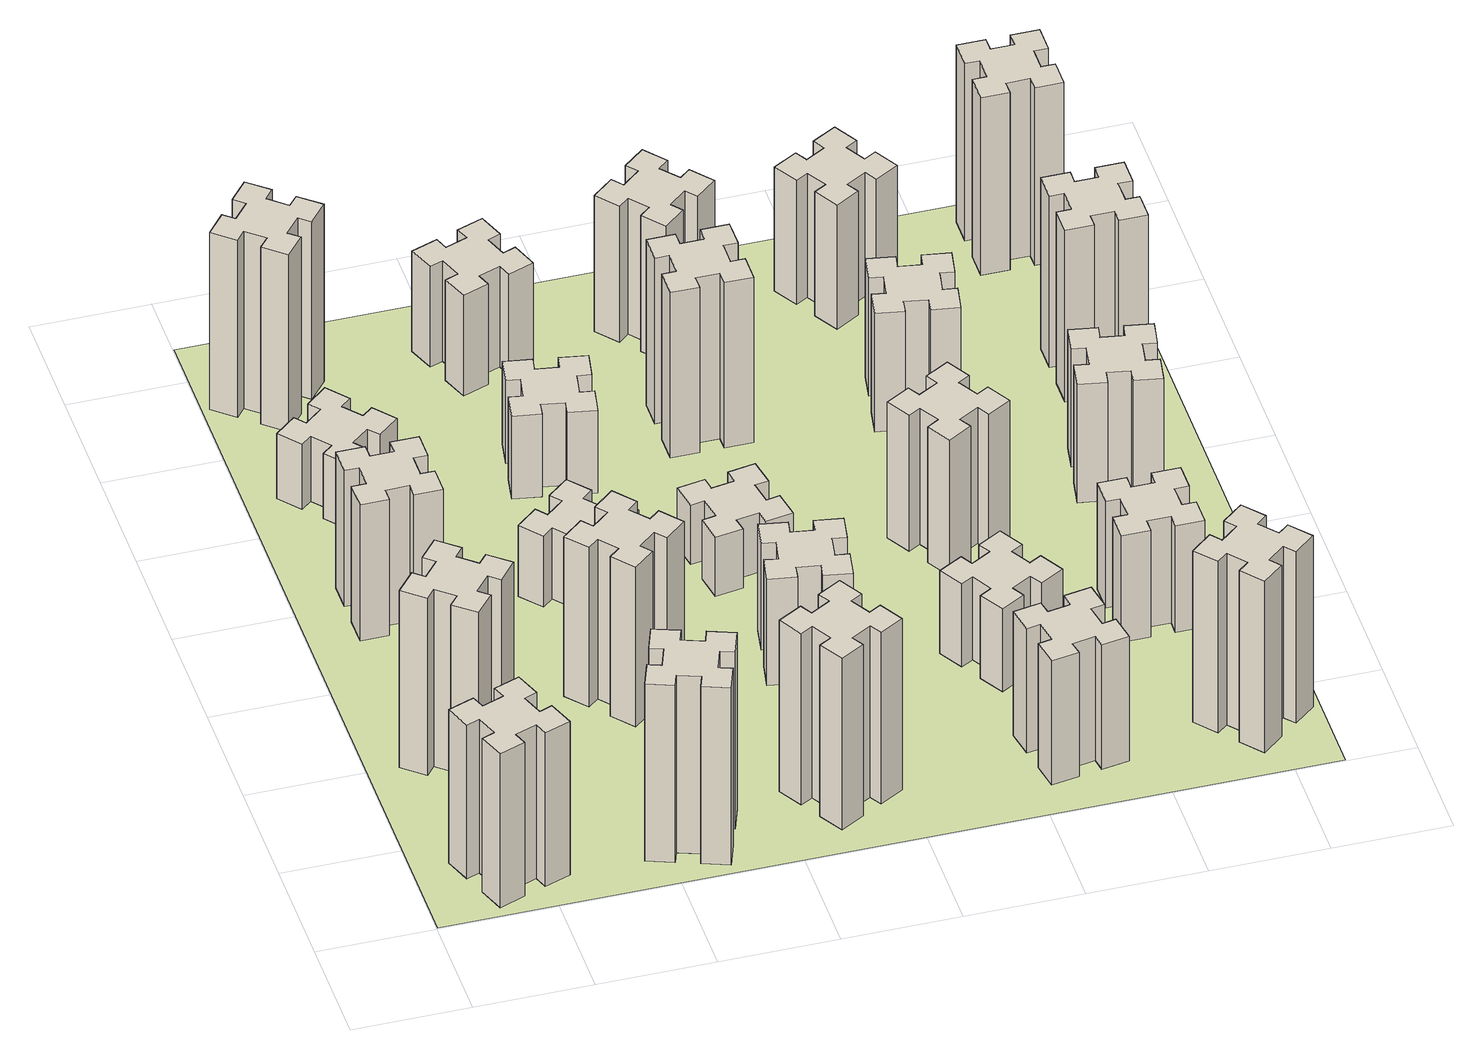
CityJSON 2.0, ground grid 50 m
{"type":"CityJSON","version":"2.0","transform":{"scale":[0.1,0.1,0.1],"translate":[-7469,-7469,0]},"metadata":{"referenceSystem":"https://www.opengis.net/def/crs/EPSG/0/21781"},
"CityObjects":{
"building1":{"type":"Building","attributes":{"class":"1000","function":"1000","usage":"1000","yearOfConstruction":2016,"roofType":"1000","measuredHeight":78,"storeysAboveGround":30,"storeysBelowGround":0},"geometry":[{"type":"Solid","lod":"1","boundaries":[[[[0,1,2,3,4,5,6,7,8,9,10,11,12,13,14,15,16,17,18,19]],[[17,16,20,21]],[[16,15,22,20]],[[15,14,23,22]],[[14,13,24,23]],[[13,12,25,24]],[[12,11,26,25]],[[11,10,27,26]],[[10,9,28,27]],[[9,8,29,28]],[[8,7,30,29]],[[7,6,31,30]],[[6,5,32,31]],[[5,4,33,32]],[[4,3,34,33]],[[3,2,35,34]],[[2,1,36,35]],[[1,0,37,36]],[[0,19,38,37]],[[19,18,39,38]],[[18,17,21,39]],[[24,25,26,27,28,29,30,31,32,33,34,35,36,37,38,39,21,20,22,23]]]]}]},
"building2":{"type":"Building","attributes":{"class":"1000","function":"1000","usage":"1000","yearOfConstruction":2016,"roofType":"1000","measuredHeight":90,"storeysAboveGround":30,"storeysBelowGround":0},"geometry":[{"type":"Solid","lod":"1","boundaries":[[[[40,41,42,43,44,45,46,47,48,49,50,51,52,53,54,55,56,57,58,59]],[[57,56,60,61]],[[56,55,62,60]],[[55,54,63,62]],[[54,53,64,63]],[[53,52,65,64]],[[52,51,66,65]],[[51,50,67,66]],[[50,49,68,67]],[[49,48,69,68]],[[48,47,70,69]],[[47,46,71,70]],[[46,45,72,71]],[[45,44,73,72]],[[44,43,74,73]],[[43,42,75,74]],[[42,41,76,75]],[[41,40,77,76]],[[40,59,78,77]],[[59,58,79,78]],[[58,57,61,79]],[[64,65,66,67,68,69,70,71,72,73,74,75,76,77,78,79,61,60,62,63]]]]}]},
"building3":{"type":"Building","attributes":{"class":"1000","function":"1000","usage":"1000","yearOfConstruction":2016,"roofType":"1000","measuredHeight":69,"storeysAboveGround":30,"storeysBelowGround":0},"geometry":[{"type":"Solid","lod":"1","boundaries":[[[[80,81,82,83,84,85,86,87,88,89,90,91,92,93,94,95,96,97,98,99]],[[97,96,100,101]],[[96,95,102,100]],[[95,94,103,102]],[[94,93,104,103]],[[93,92,105,104]],[[92,91,106,105]],[[91,90,107,106]],[[90,89,108,107]],[[89,88,109,108]],[[88,87,110,109]],[[87,86,111,110]],[[86,85,112,111]],[[85,84,113,112]],[[84,83,114,113]],[[83,82,115,114]],[[82,81,116,115]],[[81,80,117,116]],[[80,99,118,117]],[[99,98,119,118]],[[98,97,101,119]],[[104,105,106,107,108,109,110,111,112,113,114,115,116,117,118,119,101,100,102,103]]]]}]},
"building4":{"type":"Building","attributes":{"class":"1000","function":"1000","usage":"1000","yearOfConstruction":2016,"roofType":"1000","measuredHeight":33,"storeysAboveGround":30,"storeysBelowGround":0},"geometry":[{"type":"Solid","lod":"1","boundaries":[[[[120,121,122,123,124,125,126,127,128,129,130,131,132,133,134,135,136,137,138,139]],[[137,136,140,141]],[[136,135,142,140]],[[135,134,143,142]],[[134,133,144,143]],[[133,132,145,144]],[[132,131,146,145]],[[131,130,147,146]],[[130,129,148,147]],[[129,128,149,148]],[[128,127,150,149]],[[127,126,151,150]],[[126,125,152,151]],[[125,124,153,152]],[[124,123,154,153]],[[123,122,155,154]],[[122,121,156,155]],[[121,120,157,156]],[[120,139,158,157]],[[139,138,159,158]],[[138,137,141,159]],[[144,145,146,147,148,149,150,151,152,153,154,155,156,157,158,159,141,140,142,143]]]]}]},
"building5":{"type":"Building","attributes":{"class":"1000","function":"1000","usage":"1000","yearOfConstruction":2016,"roofType":"1000","measuredHeight":90,"storeysAboveGround":30,"storeysBelowGround":0},"geometry":[{"type":"Solid","lod":"1","boundaries":[[[[160,161,162,163,164,165,166,167,168,169,170,171,172,173,174,175,176,177,178,179]],[[177,176,180,181]],[[176,175,182,180]],[[175,174,183,182]],[[174,173,184,183]],[[173,172,185,184]],[[172,171,186,185]],[[171,170,187,186]],[[170,169,188,187]],[[169,168,189,188]],[[168,167,190,189]],[[167,166,191,190]],[[166,165,192,191]],[[165,164,193,192]],[[164,163,194,193]],[[163,162,195,194]],[[162,161,196,195]],[[161,160,197,196]],[[160,179,198,197]],[[179,178,199,198]],[[178,177,181,199]],[[184,185,186,187,188,189,190,191,192,193,194,195,196,197,198,199,181,180,182,183]]]]}]},
"building6":{"type":"Building","attributes":{"class":"1000","function":"1000","usage":"1000","yearOfConstruction":2016,"roofType":"1000","measuredHeight":90,"storeysAboveGround":30,"storeysBelowGround":0},"geometry":[{"type":"Solid","lod":"1","boundaries":[[[[200,201,202,203,204,205,206,207,208,209,210,211,212,213,214,215,216,217,218,219]],[[217,216,220,221]],[[216,215,222,220]],[[215,214,223,222]],[[214,213,224,223]],[[213,212,225,224]],[[212,211,226,225]],[[211,210,227,226]],[[210,209,228,227]],[[209,208,229,228]],[[208,207,230,229]],[[207,206,231,230]],[[206,205,232,231]],[[205,204,233,232]],[[204,203,234,233]],[[203,202,235,234]],[[202,201,236,235]],[[201,200,237,236]],[[200,219,238,237]],[[219,218,239,238]],[[218,217,221,239]],[[224,225,226,227,228,229,230,231,232,233,234,235,236,237,238,239,221,220,222,223]]]]}]},
"building7":{"type":"Building","attributes":{"class":"1000","function":"1000","usage":"1000","yearOfConstruction":2016,"roofType":"1000","measuredHeight":81,"storeysAboveGround":30,"storeysBelowGround":0},"geometry":[{"type":"Solid","lod":"1","boundaries":[[[[240,241,242,243,244,245,246,247,248,249,250,251,252,253,254,255,256,257,258,259]],[[257,256,260,261]],[[256,255,262,260]],[[255,254,263,262]],[[254,253,264,263]],[[253,252,265,264]],[[252,251,266,265]],[[251,250,267,266]],[[250,249,268,267]],[[249,248,269,268]],[[248,247,270,269]],[[247,246,271,270]],[[246,245,272,271]],[[245,244,273,272]],[[244,243,274,273]],[[243,242,275,274]],[[242,241,276,275]],[[241,240,277,276]],[[240,259,278,277]],[[259,258,279,278]],[[258,257,261,279]],[[264,265,266,267,268,269,270,271,272,273,274,275,276,277,278,279,261,260,262,263]]]]}]},
"building8":{"type":"Building","attributes":{"class":"1000","function":"1000","usage":"1000","yearOfConstruction":2016,"roofType":"1000","measuredHeight":36,"storeysAboveGround":30,"storeysBelowGround":0},"geometry":[{"type":"Solid","lod":"1","boundaries":[[[[280,281,282,283,284,285,286,287,288,289,290,291,292,293,294,295,296,297,298,299]],[[297,296,300,301]],[[296,295,302,300]],[[295,294,303,302]],[[294,293,304,303]],[[293,292,305,304]],[[292,291,306,305]],[[291,290,307,306]],[[290,289,308,307]],[[289,288,309,308]],[[288,287,310,309]],[[287,286,311,310]],[[286,285,312,311]],[[285,284,313,312]],[[284,283,314,313]],[[283,282,315,314]],[[282,281,316,315]],[[281,280,317,316]],[[280,299,318,317]],[[299,298,319,318]],[[298,297,301,319]],[[304,305,306,307,308,309,310,311,312,313,314,315,316,317,318,319,301,300,302,303]]]]}]},
"building9":{"type":"Building","attributes":{"class":"1000","function":"1000","usage":"1000","yearOfConstruction":2016,"roofType":"1000","measuredHeight":87,"storeysAboveGround":30,"storeysBelowGround":0},"geometry":[{"type":"Solid","lod":"1","boundaries":[[[[320,321,322,323,324,325,326,327,328,329,330,331,332,333,334,335,336,337,338,339]],[[337,336,340,341]],[[336,335,342,340]],[[335,334,343,342]],[[334,333,344,343]],[[333,332,345,344]],[[332,331,346,345]],[[331,330,347,346]],[[330,329,348,347]],[[329,328,349,348]],[[328,327,350,349]],[[327,326,351,350]],[[326,325,352,351]],[[325,324,353,352]],[[324,323,354,353]],[[323,322,355,354]],[[322,321,356,355]],[[321,320,357,356]],[[320,339,358,357]],[[339,338,359,358]],[[338,337,341,359]],[[344,345,346,347,348,349,350,351,352,353,354,355,356,357,358,359,341,340,342,343]]]]}]},
"building10":{"type":"Building","attributes":{"class":"1000","function":"1000","usage":"1000","yearOfConstruction":2016,"roofType":"1000","measuredHeight":42,"storeysAboveGround":30,"storeysBelowGround":0},"geometry":[{"type":"Solid","lod":"1","boundaries":[[[[360,361,362,363,364,365,366,367,368,369,370,371,372,373,374,375,376,377,378,379]],[[377,376,380,381]],[[376,375,382,380]],[[375,374,383,382]],[[374,373,384,383]],[[373,372,385,384]],[[372,371,386,385]],[[371,370,387,386]],[[370,369,388,387]],[[369,368,389,388]],[[368,367,390,389]],[[367,366,391,390]],[[366,365,392,391]],[[365,364,393,392]],[[364,363,394,393]],[[363,362,395,394]],[[362,361,396,395]],[[361,360,397,396]],[[360,379,398,397]],[[379,378,399,398]],[[378,377,381,399]],[[384,385,386,387,388,389,390,391,392,393,394,395,396,397,398,399,381,380,382,383]]]]}]},
"building11":{"type":"Building","attributes":{"class":"1000","function":"1000","usage":"1000","yearOfConstruction":2016,"roofType":"1000","measuredHeight":51,"storeysAboveGround":30,"storeysBelowGround":0},"geometry":[{"type":"Solid","lod":"1","boundaries":[[[[400,401,402,403,404,405,406,407,408,409,410,411,412,413,414,415,416,417,418,419]],[[417,416,420,421]],[[416,415,422,420]],[[415,414,423,422]],[[414,413,424,423]],[[413,412,425,424]],[[412,411,426,425]],[[411,410,427,426]],[[410,409,428,427]],[[409,408,429,428]],[[408,407,430,429]],[[407,406,431,430]],[[406,405,432,431]],[[405,404,433,432]],[[404,403,434,433]],[[403,402,435,434]],[[402,401,436,435]],[[401,400,437,436]],[[400,419,438,437]],[[419,418,439,438]],[[418,417,421,439]],[[424,425,426,427,428,429,430,431,432,433,434,435,436,437,438,439,421,420,422,423]]]]}]},
"building12":{"type":"Building","attributes":{"class":"1000","function":"1000","usage":"1000","yearOfConstruction":2016,"roofType":"1000","measuredHeight":54,"storeysAboveGround":30,"storeysBelowGround":0},"geometry":[{"type":"Solid","lod":"1","boundaries":[[[[440,441,442,443,444,445,446,447,448,449,450,451,452,453,454,455,456,457,458,459]],[[457,456,460,461]],[[456,455,462,460]],[[455,454,463,462]],[[454,453,464,463]],[[453,452,465,464]],[[452,451,466,465]],[[451,450,467,466]],[[450,449,468,467]],[[449,448,469,468]],[[448,447,470,469]],[[447,446,471,470]],[[446,445,472,471]],[[445,444,473,472]],[[444,443,474,473]],[[443,442,475,474]],[[442,441,476,475]],[[441,440,477,476]],[[440,459,478,477]],[[459,458,479,478]],[[458,457,461,479]],[[464,465,466,467,468,469,470,471,472,473,474,475,476,477,478,479,461,460,462,463]]]]}]},
"building13":{"type":"Building","attributes":{"class":"1000","function":"1000","usage":"1000","yearOfConstruction":2016,"roofType":"1000","measuredHeight":30,"storeysAboveGround":30,"storeysBelowGround":0},"geometry":[{"type":"Solid","lod":"1","boundaries":[[[[480,481,482,483,484,485,486,487,488,489,490,491,492,493,494,495,496,497,498,499]],[[497,496,500,501]],[[496,495,502,500]],[[495,494,503,502]],[[494,493,504,503]],[[493,492,505,504]],[[492,491,506,505]],[[491,490,507,506]],[[490,489,508,507]],[[489,488,509,508]],[[488,487,510,509]],[[487,486,511,510]],[[486,485,512,511]],[[485,484,513,512]],[[484,483,514,513]],[[483,482,515,514]],[[482,481,516,515]],[[481,480,517,516]],[[480,499,518,517]],[[499,498,519,518]],[[498,497,501,519]],[[504,505,506,507,508,509,510,511,512,513,514,515,516,517,518,519,501,500,502,503]]]]}]},
"building14":{"type":"Building","attributes":{"class":"1000","function":"1000","usage":"1000","yearOfConstruction":2016,"roofType":"1000","measuredHeight":84,"storeysAboveGround":30,"storeysBelowGround":0},"geometry":[{"type":"Solid","lod":"1","boundaries":[[[[520,521,522,523,524,525,526,527,528,529,530,531,532,533,534,535,536,537,538,539]],[[537,536,540,541]],[[536,535,542,540]],[[535,534,543,542]],[[534,533,544,543]],[[533,532,545,544]],[[532,531,546,545]],[[531,530,547,546]],[[530,529,548,547]],[[529,528,549,548]],[[528,527,550,549]],[[527,526,551,550]],[[526,525,552,551]],[[525,524,553,552]],[[524,523,554,553]],[[523,522,555,554]],[[522,521,556,555]],[[521,520,557,556]],[[520,539,558,557]],[[539,538,559,558]],[[538,537,541,559]],[[544,545,546,547,548,549,550,551,552,553,554,555,556,557,558,559,541,540,542,543]]]]}]},
"building15":{"type":"Building","attributes":{"class":"1000","function":"1000","usage":"1000","yearOfConstruction":2016,"roofType":"1000","measuredHeight":63,"storeysAboveGround":30,"storeysBelowGround":0},"geometry":[{"type":"Solid","lod":"1","boundaries":[[[[560,561,562,563,564,565,566,567,568,569,570,571,572,573,574,575,576,577,578,579]],[[577,576,580,581]],[[576,575,582,580]],[[575,574,583,582]],[[574,573,584,583]],[[573,572,585,584]],[[572,571,586,585]],[[571,570,587,586]],[[570,569,588,587]],[[569,568,589,588]],[[568,567,590,589]],[[567,566,591,590]],[[566,565,592,591]],[[565,564,593,592]],[[564,563,594,593]],[[563,562,595,594]],[[562,561,596,595]],[[561,560,597,596]],[[560,579,598,597]],[[579,578,599,598]],[[578,577,581,599]],[[584,585,586,587,588,589,590,591,592,593,594,595,596,597,598,599,581,580,582,583]]]]}]},
"building16":{"type":"Building","attributes":{"class":"1000","function":"1000","usage":"1000","yearOfConstruction":2016,"roofType":"1000","measuredHeight":69,"storeysAboveGround":30,"storeysBelowGround":0},"geometry":[{"type":"Solid","lod":"1","boundaries":[[[[600,601,602,603,604,605,606,607,608,609,610,611,612,613,614,615,616,617,618,619]],[[617,616,620,621]],[[616,615,622,620]],[[615,614,623,622]],[[614,613,624,623]],[[613,612,625,624]],[[612,611,626,625]],[[611,610,627,626]],[[610,609,628,627]],[[609,608,629,628]],[[608,607,630,629]],[[607,606,631,630]],[[606,605,632,631]],[[605,604,633,632]],[[604,603,634,633]],[[603,602,635,634]],[[602,601,636,635]],[[601,600,637,636]],[[600,619,638,637]],[[619,618,639,638]],[[618,617,621,639]],[[624,625,626,627,628,629,630,631,632,633,634,635,636,637,638,639,621,620,622,623]]]]}]},
"building17":{"type":"Building","attributes":{"class":"1000","function":"1000","usage":"1000","yearOfConstruction":2016,"roofType":"1000","measuredHeight":42,"storeysAboveGround":30,"storeysBelowGround":0},"geometry":[{"type":"Solid","lod":"1","boundaries":[[[[640,641,642,643,644,645,646,647,648,649,650,651,652,653,654,655,656,657,658,659]],[[657,656,660,661]],[[656,655,662,660]],[[655,654,663,662]],[[654,653,664,663]],[[653,652,665,664]],[[652,651,666,665]],[[651,650,667,666]],[[650,649,668,667]],[[649,648,669,668]],[[648,647,670,669]],[[647,646,671,670]],[[646,645,672,671]],[[645,644,673,672]],[[644,643,674,673]],[[643,642,675,674]],[[642,641,676,675]],[[641,640,677,676]],[[640,659,678,677]],[[659,658,679,678]],[[658,657,661,679]],[[664,665,666,667,668,669,670,671,672,673,674,675,676,677,678,679,661,660,662,663]]]]}]},
"building18":{"type":"Building","attributes":{"class":"1000","function":"1000","usage":"1000","yearOfConstruction":2016,"roofType":"1000","measuredHeight":69,"storeysAboveGround":30,"storeysBelowGround":0},"geometry":[{"type":"Solid","lod":"1","boundaries":[[[[680,681,682,683,684,685,686,687,688,689,690,691,692,693,694,695,696,697,698,699]],[[697,696,700,701]],[[696,695,702,700]],[[695,694,703,702]],[[694,693,704,703]],[[693,692,705,704]],[[692,691,706,705]],[[691,690,707,706]],[[690,689,708,707]],[[689,688,709,708]],[[688,687,710,709]],[[687,686,711,710]],[[686,685,712,711]],[[685,684,713,712]],[[684,683,714,713]],[[683,682,715,714]],[[682,681,716,715]],[[681,680,717,716]],[[680,699,718,717]],[[699,698,719,718]],[[698,697,701,719]],[[704,705,706,707,708,709,710,711,712,713,714,715,716,717,718,719,701,700,702,703]]]]}]},
"building19":{"type":"Building","attributes":{"class":"1000","function":"1000","usage":"1000","yearOfConstruction":2016,"roofType":"1000","measuredHeight":60,"storeysAboveGround":30,"storeysBelowGround":0},"geometry":[{"type":"Solid","lod":"1","boundaries":[[[[720,721,722,723,724,725,726,727,728,729,730,731,732,733,734,735,736,737,738,739]],[[737,736,740,741]],[[736,735,742,740]],[[735,734,743,742]],[[734,733,744,743]],[[733,732,745,744]],[[732,731,746,745]],[[731,730,747,746]],[[730,729,748,747]],[[729,728,749,748]],[[728,727,750,749]],[[727,726,751,750]],[[726,725,752,751]],[[725,724,753,752]],[[724,723,754,753]],[[723,722,755,754]],[[722,721,756,755]],[[721,720,757,756]],[[720,739,758,757]],[[739,738,759,758]],[[738,737,741,759]],[[744,745,746,747,748,749,750,751,752,753,754,755,756,757,758,759,741,740,742,743]]]]}]},
"building20":{"type":"Building","attributes":{"class":"1000","function":"1000","usage":"1000","yearOfConstruction":2016,"roofType":"1000","measuredHeight":87,"storeysAboveGround":30,"storeysBelowGround":0},"geometry":[{"type":"Solid","lod":"1","boundaries":[[[[760,761,762,763,764,765,766,767,768,769,770,771,772,773,774,775,776,777,778,779]],[[777,776,780,781]],[[776,775,782,780]],[[775,774,783,782]],[[774,773,784,783]],[[773,772,785,784]],[[772,771,786,785]],[[771,770,787,786]],[[770,769,788,787]],[[769,768,789,788]],[[768,767,790,789]],[[767,766,791,790]],[[766,765,792,791]],[[765,764,793,792]],[[764,763,794,793]],[[763,762,795,794]],[[762,761,796,795]],[[761,760,797,796]],[[760,779,798,797]],[[779,778,799,798]],[[778,777,781,799]],[[784,785,786,787,788,789,790,791,792,793,794,795,796,797,798,799,781,780,782,783]]]]}]},
"building21":{"type":"Building","attributes":{"class":"1000","function":"1000","usage":"1000","yearOfConstruction":2016,"roofType":"1000","measuredHeight":54,"storeysAboveGround":30,"storeysBelowGround":0},"geometry":[{"type":"Solid","lod":"1","boundaries":[[[[800,801,802,803,804,805,806,807,808,809,810,811,812,813,814,815,816,817,818,819]],[[817,816,820,821]],[[816,815,822,820]],[[815,814,823,822]],[[814,813,824,823]],[[813,812,825,824]],[[812,811,826,825]],[[811,810,827,826]],[[810,809,828,827]],[[809,808,829,828]],[[808,807,830,829]],[[807,806,831,830]],[[806,805,832,831]],[[805,804,833,832]],[[804,803,834,833]],[[803,802,835,834]],[[802,801,836,835]],[[801,800,837,836]],[[800,819,838,837]],[[819,818,839,838]],[[818,817,821,839]],[[824,825,826,827,828,829,830,831,832,833,834,835,836,837,838,839,821,820,822,823]]]]}]},
"building22":{"type":"Building","attributes":{"class":"1000","function":"1000","usage":"1000","yearOfConstruction":2016,"roofType":"1000","measuredHeight":63,"storeysAboveGround":30,"storeysBelowGround":0},"geometry":[{"type":"Solid","lod":"1","boundaries":[[[[840,841,842,843,844,845,846,847,848,849,850,851,852,853,854,855,856,857,858,859]],[[857,856,860,861]],[[856,855,862,860]],[[855,854,863,862]],[[854,853,864,863]],[[853,852,865,864]],[[852,851,866,865]],[[851,850,867,866]],[[850,849,868,867]],[[849,848,869,868]],[[848,847,870,869]],[[847,846,871,870]],[[846,845,872,871]],[[845,844,873,872]],[[844,843,874,873]],[[843,842,875,874]],[[842,841,876,875]],[[841,840,877,876]],[[840,859,878,877]],[[859,858,879,878]],[[858,857,861,879]],[[864,865,866,867,868,869,870,871,872,873,874,875,876,877,878,879,861,860,862,863]]]]}]},
"building23":{"type":"Building","attributes":{"class":"1000","function":"1000","usage":"1000","yearOfConstruction":2016,"roofType":"1000","measuredHeight":60,"storeysAboveGround":30,"storeysBelowGround":0},"geometry":[{"type":"Solid","lod":"1","boundaries":[[[[880,881,882,883,884,885,886,887,888,889,890,891,892,893,894,895,896,897,898,899]],[[897,896,900,901]],[[896,895,902,900]],[[895,894,903,902]],[[894,893,904,903]],[[893,892,905,904]],[[892,891,906,905]],[[891,890,907,906]],[[890,889,908,907]],[[889,888,909,908]],[[888,887,910,909]],[[887,886,911,910]],[[886,885,912,911]],[[885,884,913,912]],[[884,883,914,913]],[[883,882,915,914]],[[882,881,916,915]],[[881,880,917,916]],[[880,899,918,917]],[[899,898,919,918]],[[898,897,901,919]],[[904,905,906,907,908,909,910,911,912,913,914,915,916,917,918,919,901,900,902,903]]]]}]},
"building24":{"type":"Building","attributes":{"class":"1000","function":"1000","usage":"1000","yearOfConstruction":2016,"roofType":"1000","measuredHeight":87,"storeysAboveGround":30,"storeysBelowGround":0},"geometry":[{"type":"Solid","lod":"1","boundaries":[[[[920,921,922,923,924,925,926,927,928,929,930,931,932,933,934,935,936,937,938,939]],[[937,936,940,941]],[[936,935,942,940]],[[935,934,943,942]],[[934,933,944,943]],[[933,932,945,944]],[[932,931,946,945]],[[931,930,947,946]],[[930,929,948,947]],[[929,928,949,948]],[[928,927,950,949]],[[927,926,951,950]],[[926,925,952,951]],[[925,924,953,952]],[[924,923,954,953]],[[923,922,955,954]],[[922,921,956,955]],[[921,920,957,956]],[[920,939,958,957]],[[939,938,959,958]],[[938,937,941,959]],[[944,945,946,947,948,949,950,951,952,953,954,955,956,957,958,959,941,940,942,943]]]]}]},
"building25":{"type":"Building","attributes":{"class":"1000","function":"1000","usage":"1000","yearOfConstruction":2016,"roofType":"1000","measuredHeight":90,"storeysAboveGround":30,"storeysBelowGround":0},"geometry":[{"type":"Solid","lod":"1","boundaries":[[[[960,961,962,963,964,965,966,967,968,969,970,971,972,973,974,975,976,977,978,979]],[[977,976,980,981]],[[976,975,982,980]],[[975,974,983,982]],[[974,973,984,983]],[[973,972,985,984]],[[972,971,986,985]],[[971,970,987,986]],[[970,969,988,987]],[[969,968,989,988]],[[968,967,990,989]],[[967,966,991,990]],[[966,965,992,991]],[[965,964,993,992]],[[964,963,994,993]],[[963,962,995,994]],[[962,961,996,995]],[[961,960,997,996]],[[960,979,998,997]],[[979,978,999,998]],[[978,977,981,999]],[[984,985,986,987,988,989,990,991,992,993,994,995,996,997,998,999,981,980,982,983]]]]}]},
"landuse1":{"type":"LandUse","attributes":{"name":"plot1","function":"1010"},"geometry":[{"type":"MultiSurface","lod":"1","boundaries":[[[1000,1001,1002,1003]]]}]}
},
"vertices":[
[385,396,0],[291,362,0],[270,418,0],[157,377,0],[199,264,0],[255,285,0],[289,191,0],[233,170,0],[274,57,0],[387,99,0],[366,155,0],[460,189,0],[480,133,0],[593,174,0],[552,287,0],[496,266,0],[462,360,0],[518,380,0],[477,493,0],[364,452,0],[462,360,780],[518,380,780],[496,266,780],[552,287,780],[593,174,780],[480,133,780],[460,189,780],[366,155,780],[387,99,780],[274,57,780],[233,170,780],[289,191,780],[255,285,780],[199,264,780],[157,377,780],[270,418,780],[291,362,780],[385,396,780],[364,452,780],[477,493,780],
[484,1067,0],[408,1132,0],[446,1178,0],[354,1255,0],[277,1163,0],[323,1124,0],[259,1048,0],[213,1086,0],[136,994,0],[228,917,0],[266,963,0],[343,899,0],[304,853,0],[396,776,0],[473,868,0],[427,906,0],[492,983,0],[538,944,0],[615,1036,0],[523,1113,0],[492,983,900],[538,944,900],[427,906,900],[473,868,900],[396,776,900],[304,853,900],[343,899,900],[266,963,900],[228,917,900],[136,994,900],[213,1086,900],[259,1048,900],[323,1124,900],[277,1163,900],[354,1255,900],[446,1178,900],[408,1132,900],[484,1067,900],[523,1113,900],[615,1036,900],
[425,2065,0],[325,2065,0],[325,2125,0],[205,2125,0],[205,2005,0],[265,2005,0],[265,1905,0],[205,1905,0],[205,1785,0],[325,1785,0],[325,1845,0],[425,1845,0],[425,1785,0],[545,1785,0],[545,1905,0],[485,1905,0],[485,2005,0],[545,2005,0],[545,2125,0],[425,2125,0],[485,2005,690],[545,2005,690],[485,1905,690],[545,1905,690],[545,1785,690],[425,1785,690],[425,1845,690],[325,1845,690],[325,1785,690],[205,1785,690],[205,1905,690],[265,1905,690],[265,2005,690],[205,2005,690],[205,2125,690],[325,2125,690],[325,2065,690],[425,2065,690],[425,2125,690],[545,2125,690],
[492,2728,0],[427,2804,0],[473,2843,0],[396,2935,0],[304,2858,0],[343,2812,0],[266,2747,0],[228,2793,0],[136,2716,0],[213,2624,0],[259,2663,0],[323,2586,0],[277,2548,0],[354,2456,0],[446,2533,0],[408,2579,0],[484,2643,0],[523,2597,0],[615,2674,0],[538,2766,0],[484,2643,330],[523,2597,330],[408,2579,330],[446,2533,330],[354,2456,330],[277,2548,330],[323,2586,330],[259,2663,330],[213,2624,330],[136,2716,330],[228,2793,330],[266,2747,330],[343,2812,330],[304,2858,330],[396,2935,330],[473,2843,330],[427,2804,330],[492,2728,330],[538,2766,330],[615,2674,330],
[1029,360,0],[995,266,0],[939,287,0],[897,174,0],[1010,133,0],[1031,189,0],[1125,155,0],[1104,99,0],[1217,57,0],[1258,170,0],[1202,191,0],[1236,285,0],[1292,264,0],[1333,377,0],[1220,418,0],[1200,362,0],[1106,396,0],[1127,452,0],[1014,493,0],[973,380,0],[1106,396,900],[1127,452,900],[1200,362,900],[1220,418,900],[1333,377,900],[1292,264,900],[1236,285,900],[1202,191,900],[1258,170,900],[1217,57,900],[1104,99,900],[1125,155,900],[1031,189,900],[1010,133,900],[897,174,900],[939,287,900],[995,266,900],[1029,360,900],[973,380,900],[1014,493,900],
[384,3387,0],[308,3452,0],[346,3498,0],[254,3575,0],[177,3483,0],[223,3444,0],[159,3368,0],[113,3406,0],[36,3314,0],[128,3237,0],[166,3283,0],[243,3219,0],[204,3173,0],[296,3096,0],[373,3188,0],[327,3226,0],[392,3303,0],[438,3264,0],[515,3356,0],[423,3433,0],[392,3303,900],[438,3264,900],[327,3226,900],[373,3188,900],[296,3096,900],[204,3173,900],[243,3219,900],[166,3283,900],[128,3237,900],[36,3314,900],[113,3406,900],[159,3368,900],[223,3444,900],[177,3483,900],[254,3575,900],[346,3498,900],[308,3452,900],[384,3387,900],[423,3433,900],[515,3356,900],
[1083,1332,0],[1006,1267,0],[968,1313,0],[876,1236,0],[953,1144,0],[999,1183,0],[1063,1106,0],[1017,1068,0],[1094,976,0],[1186,1053,0],[1148,1099,0],[1224,1163,0],[1263,1117,0],[1355,1194,0],[1278,1286,0],[1232,1248,0],[1167,1324,0],[1213,1363,0],[1136,1455,0],[1044,1378,0],[1167,1324,810],[1213,1363,810],[1232,1248,810],[1278,1286,810],[1355,1194,810],[1263,1117,810],[1224,1163,810],[1148,1099,810],[1186,1053,810],[1094,976,810],[1017,1068,810],[1063,1106,810],[999,1183,810],[953,1144,810],[876,1236,810],[968,1313,810],[1006,1267,810],[1083,1332,810],[1044,1378,810],[1136,1455,810],
[1083,1972,0],[1006,1907,0],[968,1953,0],[876,1876,0],[953,1784,0],[999,1823,0],[1063,1746,0],[1017,1708,0],[1094,1616,0],[1186,1693,0],[1148,1739,0],[1224,1803,0],[1263,1757,0],[1355,1834,0],[1278,1926,0],[1232,1888,0],[1167,1964,0],[1213,2003,0],[1136,2095,0],[1044,2018,0],[1167,1964,360],[1213,2003,360],[1232,1888,360],[1278,1926,360],[1355,1834,360],[1263,1757,360],[1224,1803,360],[1148,1739,360],[1186,1693,360],[1094,1616,360],[1017,1708,360],[1063,1746,360],[999,1823,360],[953,1784,360],[876,1876,360],[968,1953,360],[1006,1907,360],[1083,1972,360],[1044,2018,360],[1136,2095,360],
[1744,496,0],[1657,446,0],[1627,498,0],[1523,438,0],[1583,334,0],[1635,364,0],[1685,277,0],[1633,247,0],[1693,143,0],[1797,203,0],[1767,255,0],[1854,305,0],[1884,253,0],[1988,313,0],[1928,417,0],[1876,387,0],[1826,474,0],[1878,504,0],[1818,608,0],[1714,548,0],[1826,474,870],[1878,504,870],[1876,387,870],[1928,417,870],[1988,313,870],[1884,253,870],[1854,305,870],[1767,255,870],[1797,203,870],[1693,143,870],[1633,247,870],[1685,277,870],[1635,364,870],[1583,334,870],[1523,438,870],[1627,498,870],[1657,446,870],[1744,496,870],[1714,548,870],[1818,608,870],
[1315,2527,0],[1332,2625,0],[1391,2615,0],[1412,2733,0],[1294,2754,0],[1284,2695,0],[1185,2712,0],[1196,2771,0],[1077,2792,0],[1057,2674,0],[1116,2664,0],[1098,2565,0],[1039,2576,0],[1018,2457,0],[1137,2437,0],[1147,2496,0],[1245,2478,0],[1235,2419,0],[1353,2398,0],[1374,2517,0],[1245,2478,420],[1235,2419,420],[1147,2496,420],[1137,2437,420],[1018,2457,420],[1039,2576,420],[1098,2565,420],[1116,2664,420],[1057,2674,420],[1077,2792,420],[1196,2771,420],[1185,2712,420],[1284,2695,420],[1294,2754,420],[1412,2733,420],[1391,2615,420],[1332,2625,420],[1315,2527,420],[1374,2517,420],[1353,2398,420],
[1125,3456,0],[1031,3422,0],[1010,3478,0],[897,3437,0],[939,3324,0],[995,3345,0],[1029,3251,0],[973,3230,0],[1014,3117,0],[1127,3159,0],[1106,3215,0],[1200,3249,0],[1220,3193,0],[1333,3234,0],[1292,3347,0],[1236,3326,0],[1202,3420,0],[1258,3440,0],[1217,3553,0],[1104,3512,0],[1202,3420,510],[1258,3440,510],[1236,3326,510],[1292,3347,510],[1333,3234,510],[1220,3193,510],[1200,3249,510],[1106,3215,510],[1127,3159,510],[1014,3117,510],[973,3230,510],[1029,3251,510],[995,3345,510],[939,3324,510],[897,3437,510],[1010,3478,510],[1031,3422,510],[1125,3456,510],[1104,3512,510],[1217,3553,510],
[1955,1147,0],[1972,1245,0],[2031,1235,0],[2052,1353,0],[1934,1374,0],[1924,1315,0],[1825,1332,0],[1836,1391,0],[1717,1412,0],[1697,1294,0],[1756,1284,0],[1738,1185,0],[1679,1196,0],[1658,1077,0],[1777,1057,0],[1787,1116,0],[1885,1098,0],[1875,1039,0],[1993,1018,0],[2014,1137,0],[1885,1098,540],[1875,1039,540],[1787,1116,540],[1777,1057,540],[1658,1077,540],[1679,1196,540],[1738,1185,540],[1756,1284,540],[1697,1294,540],[1717,1412,540],[1836,1391,540],[1825,1332,540],[1924,1315,540],[1934,1374,540],[2052,1353,540],[2031,1235,540],[1972,1245,540],[1955,1147,540],[2014,1137,540],[1993,1018,540],
[1872,1825,0],[1855,1924,0],[1914,1934,0],[1893,2052,0],[1775,2031,0],[1785,1972,0],[1687,1955,0],[1677,2014,0],[1558,1993,0],[1579,1875,0],[1638,1885,0],[1656,1787,0],[1597,1777,0],[1617,1658,0],[1736,1679,0],[1725,1738,0],[1824,1756,0],[1834,1697,0],[1952,1717,0],[1931,1836,0],[1824,1756,300],[1834,1697,300],[1725,1738,300],[1736,1679,300],[1617,1658,300],[1597,1777,300],[1656,1787,300],[1638,1885,300],[1579,1875,300],[1558,1993,300],[1677,2014,300],[1687,1955,300],[1785,1972,300],[1775,2031,300],[1893,2052,300],[1914,1934,300],[1855,1924,300],[1872,1825,300],[1931,1836,300],[1952,1717,300],
[1745,2745,0],[1745,2645,0],[1685,2645,0],[1685,2525,0],[1805,2525,0],[1805,2585,0],[1905,2585,0],[1905,2525,0],[2025,2525,0],[2025,2645,0],[1965,2645,0],[1965,2745,0],[2025,2745,0],[2025,2865,0],[1905,2865,0],[1905,2805,0],[1805,2805,0],[1805,2865,0],[1685,2865,0],[1685,2745,0],[1805,2805,840],[1805,2865,840],[1905,2805,840],[1905,2865,840],[2025,2865,840],[2025,2745,840],[1965,2745,840],[1965,2645,840],[2025,2645,840],[2025,2525,840],[1905,2525,840],[1905,2585,840],[1805,2585,840],[1805,2525,840],[1685,2525,840],[1685,2645,840],[1745,2645,840],[1745,2745,840],[1685,2745,840],[1685,2865,840],
[2665,258,0],[2764,276,0],[2774,217,0],[2892,237,0],[2871,356,0],[2812,345,0],[2795,444,0],[2854,454,0],[2833,572,0],[2715,551,0],[2725,492,0],[2627,475,0],[2617,534,0],[2498,513,0],[2519,395,0],[2578,405,0],[2596,307,0],[2537,297,0],[2557,178,0],[2676,199,0],[2596,307,630],[2537,297,630],[2578,405,630],[2519,395,630],[2498,513,630],[2617,534,630],[2627,475,630],[2725,492,630],[2715,551,630],[2833,572,630],[2854,454,630],[2795,444,630],[2812,345,630],[2871,356,630],[2892,237,630],[2774,217,630],[2764,276,630],[2665,258,630],[2676,199,630],[2557,178,630],
[1888,3219,0],[1964,3283,0],[2003,3237,0],[2095,3314,0],[2018,3406,0],[1972,3368,0],[1907,3444,0],[1953,3483,0],[1876,3575,0],[1784,3498,0],[1823,3452,0],[1746,3387,0],[1708,3433,0],[1616,3356,0],[1693,3264,0],[1739,3303,0],[1803,3226,0],[1757,3188,0],[1834,3096,0],[1926,3173,0],[1803,3226,690],[1757,3188,690],[1739,3303,690],[1693,3264,690],[1616,3356,690],[1708,3433,690],[1746,3387,690],[1823,3452,690],[1784,3498,690],[1876,3575,690],[1953,3483,690],[1907,3444,690],[1972,3368,690],[2018,3406,690],[2095,3314,690],[2003,3237,690],[1964,3283,690],[1888,3219,690],[1926,3173,690],[1834,3096,690],
[2584,1136,0],[2497,1086,0],[2467,1138,0],[2363,1078,0],[2423,974,0],[2475,1004,0],[2525,917,0],[2473,887,0],[2533,783,0],[2637,843,0],[2607,895,0],[2694,945,0],[2724,893,0],[2828,953,0],[2768,1057,0],[2716,1027,0],[2666,1114,0],[2718,1144,0],[2658,1248,0],[2554,1188,0],[2666,1114,420],[2718,1144,420],[2716,1027,420],[2768,1057,420],[2828,953,420],[2724,893,420],[2694,945,420],[2607,895,420],[2637,843,420],[2533,783,420],[2473,887,420],[2525,917,420],[2475,1004,420],[2423,974,420],[2363,1078,420],[2467,1138,420],[2497,1086,420],[2584,1136,420],[2554,1188,420],[2658,1248,420],
[2475,1744,0],[2525,1657,0],[2473,1627,0],[2533,1523,0],[2637,1583,0],[2607,1635,0],[2694,1685,0],[2724,1633,0],[2828,1693,0],[2768,1797,0],[2716,1767,0],[2666,1854,0],[2718,1884,0],[2658,1988,0],[2554,1928,0],[2584,1876,0],[2497,1826,0],[2467,1878,0],[2363,1818,0],[2423,1714,0],[2497,1826,690],[2467,1878,690],[2584,1876,690],[2554,1928,690],[2658,1988,690],[2718,1884,690],[2666,1854,690],[2716,1767,690],[2768,1797,690],[2828,1693,690],[2724,1633,690],[2694,1685,690],[2607,1635,690],[2637,1583,690],[2533,1523,690],[2473,1627,690],[2525,1657,690],[2475,1744,690],[2423,1714,690],[2363,1818,690],
[2596,2664,0],[2578,2565,0],[2519,2576,0],[2498,2457,0],[2617,2437,0],[2627,2496,0],[2725,2478,0],[2715,2419,0],[2833,2398,0],[2854,2517,0],[2795,2527,0],[2812,2625,0],[2871,2615,0],[2892,2733,0],[2774,2754,0],[2764,2695,0],[2665,2712,0],[2676,2771,0],[2557,2792,0],[2537,2674,0],[2665,2712,600],[2676,2771,600],[2764,2695,600],[2774,2754,600],[2892,2733,600],[2871,2615,600],[2812,2625,600],[2795,2527,600],[2854,2517,600],[2833,2398,600],[2715,2419,600],[2725,2478,600],[2627,2496,600],[2617,2437,600],[2498,2457,600],[2519,2576,600],[2578,2565,600],[2596,2664,600],[2537,2674,600],[2557,2792,600],
[3468,259,0],[3544,323,0],[3583,277,0],[3675,354,0],[3598,446,0],[3552,408,0],[3487,484,0],[3533,523,0],[3456,615,0],[3364,538,0],[3403,492,0],[3326,427,0],[3288,473,0],[3196,396,0],[3273,304,0],[3319,343,0],[3383,266,0],[3337,228,0],[3414,136,0],[3506,213,0],[3383,266,870],[3337,228,870],[3319,343,870],[3273,304,870],[3196,396,870],[3288,473,870],[3326,427,870],[3403,492,870],[3364,538,870],[3456,615,870],[3533,523,870],[3487,484,870],[3552,408,870],[3598,446,870],[3675,354,870],[3583,277,870],[3544,323,870],[3468,259,870],[3506,213,870],[3414,136,870],
[3185,1005,0],[3285,1005,0],[3285,945,0],[3405,945,0],[3405,1065,0],[3345,1065,0],[3345,1165,0],[3405,1165,0],[3405,1285,0],[3285,1285,0],[3285,1225,0],[3185,1225,0],[3185,1285,0],[3065,1285,0],[3065,1165,0],[3125,1165,0],[3125,1065,0],[3065,1065,0],[3065,945,0],[3185,945,0],[3125,1065,540],[3065,1065,540],[3125,1165,540],[3065,1165,540],[3065,1285,540],[3185,1285,540],[3185,1225,540],[3285,1225,540],[3285,1285,540],[3405,1285,540],[3405,1165,540],[3345,1165,540],[3345,1065,540],[3405,1065,540],[3405,945,540],[3285,945,540],[3285,1005,540],[3185,1005,540],[3185,945,540],[3065,945,540],
[2716,3347,0],[2666,3434,0],[2718,3464,0],[2658,3568,0],[2554,3508,0],[2584,3456,0],[2497,3406,0],[2467,3458,0],[2363,3398,0],[2423,3294,0],[2475,3324,0],[2525,3237,0],[2473,3207,0],[2533,3103,0],[2637,3163,0],[2607,3215,0],[2694,3265,0],[2724,3213,0],[2828,3273,0],[2768,3377,0],[2694,3265,630],[2724,3213,630],[2607,3215,630],[2637,3163,630],[2533,3103,630],[2473,3207,630],[2525,3237,630],[2475,3324,630],[2423,3294,630],[2363,3398,630],[2467,3458,630],[2497,3406,630],[2584,3456,630],[2554,3508,630],[2658,3568,630],[2718,3464,630],[2666,3434,630],[2716,3347,630],[2768,3377,630],[2828,3273,630],
[3267,1856,0],[3365,1838,0],[3355,1779,0],[3473,1758,0],[3494,1877,0],[3435,1887,0],[3452,1985,0],[3511,1975,0],[3532,2093,0],[3414,2114,0],[3404,2055,0],[3305,2072,0],[3316,2131,0],[3197,2152,0],[3177,2034,0],[3236,2024,0],[3218,1925,0],[3159,1936,0],[3138,1817,0],[3257,1797,0],[3218,1925,600],[3159,1936,600],[3236,2024,600],[3177,2034,600],[3197,2152,600],[3316,2131,600],[3305,2072,600],[3404,2055,600],[3414,2114,600],[3532,2093,600],[3511,1975,600],[3452,1985,600],[3435,1887,600],[3494,1877,600],[3473,1758,600],[3355,1779,600],[3365,1838,600],[3267,1856,600],[3257,1797,600],[3138,1817,600],
[3485,2705,0],[3385,2705,0],[3385,2765,0],[3265,2765,0],[3265,2645,0],[3325,2645,0],[3325,2545,0],[3265,2545,0],[3265,2425,0],[3385,2425,0],[3385,2485,0],[3485,2485,0],[3485,2425,0],[3605,2425,0],[3605,2545,0],[3545,2545,0],[3545,2645,0],[3605,2645,0],[3605,2765,0],[3485,2765,0],[3545,2645,870],[3605,2645,870],[3545,2545,870],[3605,2545,870],[3605,2425,870],[3485,2425,870],[3485,2485,870],[3385,2485,870],[3385,2425,870],[3265,2425,870],[3265,2545,870],[3325,2545,870],[3325,2645,870],[3265,2645,870],[3265,2765,870],[3385,2765,870],[3385,2705,870],[3485,2705,870],[3485,2765,870],[3605,2765,870],
[3285,3325,0],[3385,3325,0],[3385,3265,0],[3505,3265,0],[3505,3385,0],[3445,3385,0],[3445,3485,0],[3505,3485,0],[3505,3605,0],[3385,3605,0],[3385,3545,0],[3285,3545,0],[3285,3605,0],[3165,3605,0],[3165,3485,0],[3225,3485,0],[3225,3385,0],[3165,3385,0],[3165,3265,0],[3285,3265,0],[3225,3385,900],[3165,3385,900],[3225,3485,900],[3165,3485,900],[3165,3605,900],[3285,3605,900],[3285,3545,900],[3385,3545,900],[3385,3605,900],[3505,3605,900],[3505,3485,900],[3445,3485,900],[3445,3385,900],[3505,3385,900],[3505,3265,900],[3385,3265,900],[3385,3325,900],[3285,3325,900],[3285,3265,900],[3165,3265,900],
[5,3705,0],[3705,3705,0],[3705,5,0],[5,5,0]
]}
